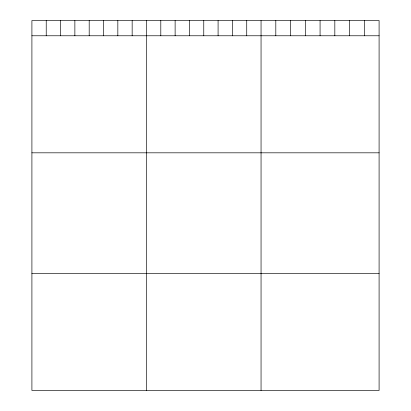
<?xml version="1.0" encoding="UTF-8"?>
<svg xmlns="http://www.w3.org/2000/svg" width="411" height="411" viewBox="0 0 411 411"><rect width="100%" height="100%" fill="white"/><g stroke="black" fill="none" stroke-linecap="round" stroke-linejoin="round"><path stroke-width="0.62" d="M379.091 35.772L379.091 390.45L31.909 390.45L31.909 20.55L379.091 20.55L379.091 35.772L31.909 35.772M31.909 152.82L379.091 152.82M31.909 273.407L379.091 273.407M364.336 20.55L364.336 35.772M349.581 20.55L349.581 35.772M334.826 20.55L334.826 35.772M320.071 20.55L320.071 35.772M305.316 20.55L305.316 35.772M290.562 20.55L290.562 35.772M275.807 20.55L275.807 35.772M261.052 20.55L261.052 390.45M246.728 20.55L246.728 35.772M232.405 20.55L232.405 35.772M218.087 20.55L218.087 35.772M203.764 20.55L203.764 35.772M189.44 20.55L189.44 35.772M175.122 20.55L175.122 35.772M160.799 20.55L160.799 35.772M146.48 20.55L146.48 390.45M132.157 20.55L132.157 35.772M117.834 20.55L117.834 35.772M103.515 20.55L103.515 35.772M89.192 20.55L89.192 35.772M74.869 20.55L74.869 35.772M60.551 20.55L60.551 35.772M46.227 20.55L46.227 35.772"/></g></svg>
